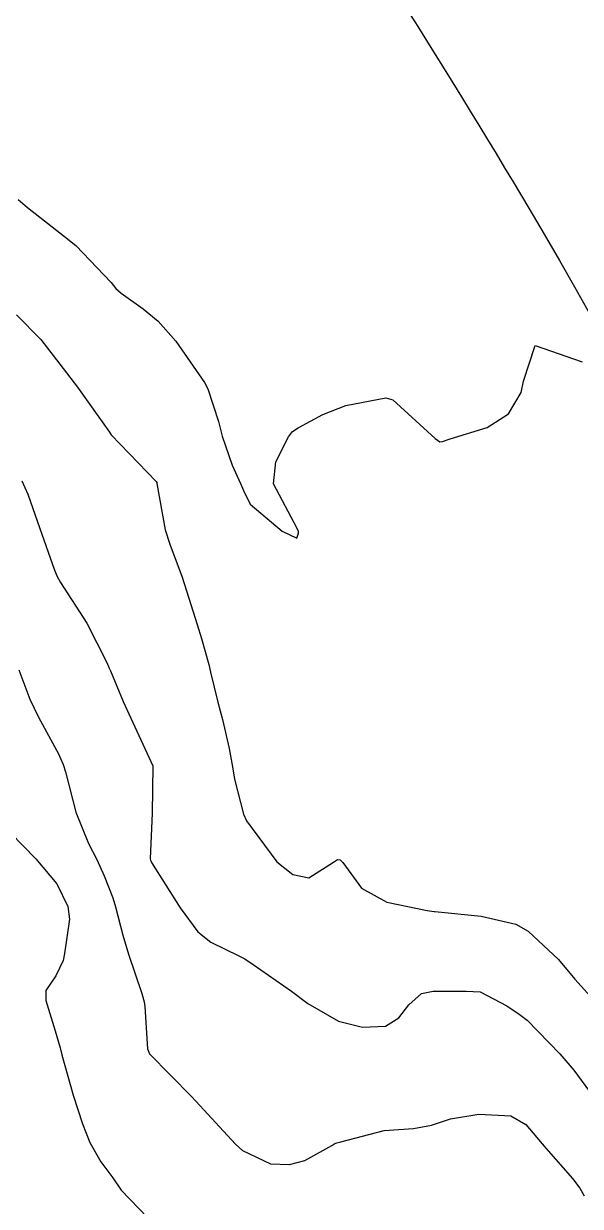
# Model space of a CAD drawing. Header units: metres. Extents: x 298520 to 308411, y 7433745 to 7450750.
# Drawn here: x 302787.4 to 302811, y 7441231 to 7441281.1 of the extents above; entities that cross this region are included whole.
import ezdxf

# ---------------------------------------------------------------- set-up
doc = ezdxf.new("R2010")
doc.units = ezdxf.units.M
doc.header["$LTSCALE"] = 10
for name, color, linetype in [('Curvas de Nivel 1m', 11, 'Continuous'), ('Curvas de Nivel 5m', 15, 'Continuous'), ('Hidrografia', 140, 'Continuous')]:
    doc.layers.add(name, color=color, linetype=linetype)

msp = doc.modelspace()

# ---------------------------------------------------------------- linework, layer by layer
at = {"layer": 'Curvas de Nivel 1m', "flags": 128}
for points, elevation in [([(302787.112, 7441273.619), (302787.52, 7441273.282), (302789.089, 7441272.056), (302789.56, 7441271.675), (302791.067, 7441270.113), (302791.266, 7441269.858), (302791.483, 7441269.654), (302792.414, 7441268.997), (302793.051, 7441268.465), (302793.798, 7441267.622), (302795.017, 7441265.867), (302795.156, 7441265.608), (302795.61, 7441264.212), (302795.773, 7441263.598), (302796.198, 7441262.368), (302796.547, 7441261.586), (302796.669, 7441261.293), (302796.954, 7441260.709), (302798.31, 7441259.566), (302798.94, 7441259.276), (302799.011, 7441259.491), (302799.002, 7441259.559), (302798.944, 7441259.688), (302797.95, 7441261.57), (302798.04, 7441262.506), (302798.583, 7441263.564), (302798.757, 7441263.8), (302798.997, 7441263.955), (302800.04, 7441264.512), (302801.006, 7441264.891), (302802.713, 7441265.218), (302803.009, 7441265.14), (302804.804, 7441263.492), (302804.991, 7441263.354), (302805.111, 7441263.369), (302805.438, 7441263.483), (302806.998, 7441263.959), (302807.914, 7441264.541), (302808.442, 7441265.446), (302808.542, 7441265.923), (302809.043, 7441267.44), (302811.033, 7441266.747)], 726), ([(302787.053, 7441268.744), (302788.073, 7441267.69), (302789.025, 7441266.465), (302789.638, 7441265.674), (302790.994, 7441263.76), (302791.03, 7441263.696), (302791.055, 7441263.659), (302792.964, 7441261.678), (302792.992, 7441261.63), (302793.003, 7441261.589), (302793.35, 7441259.626), (302793.545, 7441259.016), (302794.075, 7441257.618), (302794.626, 7441255.884), (302794.704, 7441255.612), (302794.887, 7441255.022), (302795.199, 7441253.928), (302795.277, 7441253.604), (302795.59, 7441252.329), (302795.776, 7441251.596), (302796.066, 7441250.36), (302796.208, 7441249.589), (302796.298, 7441249.068), (302796.677, 7441247.582), (302796.799, 7441247.304), (302798.081, 7441245.567), (302798.768, 7441245.03), (302799.44, 7441244.88), (302800.488, 7441245.543), (302800.658, 7441245.657), (302800.775, 7441245.648), (302800.886, 7441245.538), (302801.675, 7441244.439), (302802.756, 7441243.857), (302804.463, 7441243.493), (302804.753, 7441243.458), (302804.791, 7441243.451), (302806.751, 7441243.252), (302808.214, 7441242.914), (302808.745, 7441242.63), (302810.036, 7441241.427), (302810.721, 7441240.594), (302811.792, 7441239.404)], 727), ([(302787.277, 7441261.697), (302787.525, 7441261.134), (302788.037, 7441259.689), (302788.646, 7441257.962), (302788.754, 7441257.682), (302788.919, 7441257.394), (302790.036, 7441255.669), (302790.876, 7441254.013), (302790.981, 7441253.765), (302791.027, 7441253.658), (302791.569, 7441252.359), (302791.894, 7441251.644), (302792.823, 7441249.63), (302792.803, 7441247.63), (302792.721, 7441245.683), (302792.731, 7441245.631), (302792.742, 7441245.6), (302792.772, 7441245.534), (302793.986, 7441243.618), (302794.743, 7441242.602), (302795.292, 7441242.155), (302796.481, 7441241.584), (302796.731, 7441241.45), (302797.086, 7441241.218), (302798.711, 7441240.078), (302799.401, 7441239.553), (302800.696, 7441238.807), (302801.719, 7441238.55), (302802.694, 7441238.596), (302803.257, 7441238.945), (302803.681, 7441239.5), (302804.221, 7441239.984), (302804.712, 7441240.082), (302806.107, 7441240.081), (302806.712, 7441240.06), (302807.833, 7441239.453), (302808.364, 7441239.109), (302808.697, 7441238.856), (302810.092, 7441237.426), (302810.673, 7441236.739), (302811.657, 7441235.405)], 728), ([(302787.145, 7441253.697), (302787.618, 7441252.45), (302787.982, 7441251.689), (302788.83, 7441250.137), (302789.027, 7441249.678), (302789.121, 7441249.376), (302789.565, 7441247.672), (302790.107, 7441246.342), (302790.451, 7441245.663), (302790.766, 7441244.963), (302791.135, 7441244.033), (302791.252, 7441243.653), (302791.552, 7441242.459), (302791.802, 7441241.644), (302792.357, 7441239.987), (302792.46, 7441239.634), (302792.493, 7441239.426), (302792.604, 7441237.631), (302792.68, 7441237.427), (302794.469, 7441235.612), (302794.651, 7441235.415), (302796.334, 7441233.593), (302796.63, 7441233.337), (302797.815, 7441232.762), (302798.625, 7441232.732), (302799.27, 7441232.91), (302800.422, 7441233.542), (302800.55, 7441233.625), (302800.634, 7441233.653), (302800.797, 7441233.7), (302802.64, 7441234.176), (302803.875, 7441234.263), (302804.642, 7441234.4), (302805.449, 7441234.678), (302806.647, 7441234.874), (302808.003, 7441234.806), (302808.643, 7441234.435), (302809.498, 7441233.431), (302810.62, 7441232.149), (302810.937, 7441231.736), (302811.124, 7441231.412)], 729)]:
    msp.add_lwpolyline(points, dxfattribs=dict(at, elevation=elevation))
at = {"layer": 'Curvas de Nivel 5m', "elevation": 730, "flags": 128}
msp.add_lwpolyline([(302786.789, 7441246.788), (302787.871, 7441245.689), (302788.762, 7441244.622), (302789.22, 7441243.675), (302789.293, 7441243.129), (302789.078, 7441241.677), (302789.026, 7441241.379), (302788.719, 7441240.733), (302788.285, 7441240.109), (302788.293, 7441239.684), (302788.69, 7441238.397), (302788.9, 7441237.678), (302788.97, 7441237.386), (302789.446, 7441235.672), (302789.844, 7441234.465), (302790.163, 7441233.665), (302790.625, 7441232.844), (302791.134, 7441232.168), (302791.487, 7441231.647), (302792.596, 7441230.485)], dxfattribs=at)
at = {"layer": 'Hidrografia', "elevation": 714.2}
msp.add_lwpolyline([(302772.757, 7441330.775, 0.094308), (302782.682, 7441311.429, -0.030405), (302808.106, 7441274.366, -0.087071), (302837.462, 7441197.943, -0.083785), (302838.063, 7441174.696, 0.204318), (302842.627, 7441157.665, -0.120089), (302845.653, 7441150.992, -0.259066), (302844.729, 7441148.206, 0.492011), (302845.239, 7441142.377, -0.500527), (302845.447, 7441139.555, 0.577088), (302845.975, 7441136.843, -0.254578), (302862.949, 7441118.275, -0.008333), (302869.973, 7441087.626, -0.04711), (302872.659, 7441064.271, 0.153858), (302888.485, 7441017.404), (302895.894, 7441015.978, 0.052672), (302904.016, 7441015.288, -0.299555), (302906.316, 7441013.841, -0.056727), (302909.457, 7441004.16, 0.133793), (302914.38, 7440994.379, -0.080591), (302923.506, 7440980.191, -0.18982), (302923.916, 7440968.652, 0.029065), (302919.96, 7440954.97)], format="xyb", dxfattribs=at)

doc.saveas('drawing.dxf')
